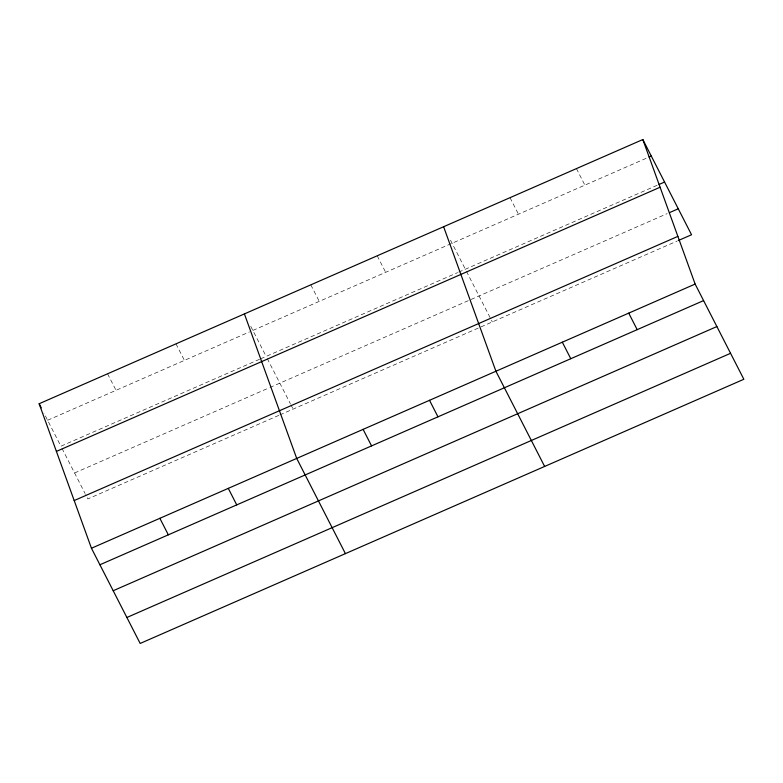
<?xml version="1.0" encoding="UTF-8"?>
<svg xmlns="http://www.w3.org/2000/svg" width="783" height="783" viewBox="0 0 783 783"><rect width="100%" height="100%" fill="white"/><g stroke="black" fill="none" stroke-linecap="round" stroke-linejoin="round"><path stroke-width="0.59" stroke-dasharray="3.92 2.94" d="M47.606 420.256L249.542 331.884M252.86 330.436L647.972 157.53M259.525 359.299L60.888 446.222L43.907 413.023M260.622 358.81L457.615 272.611M458.721 272.122L657.935 184.945M74.581 472.971L268.794 387.976M269.9 387.497L667.194 213.632M278.768 415.391L87.862 498.928L85.65 494.602M279.874 414.902L677.158 241.047M576.425 168.609L584.881 185.14M510.027 197.678L518.473 214.199M450.489 240.156L465.356 269.215M466.453 271.358L492.331 321.93M377.21 255.796L385.667 272.318M310.812 284.855L319.258 301.377M250.746 326.305L266.142 356.392M267.238 358.536L290.346 403.695M290.904 404.782L293.116 409.108M175.989 343.854L184.436 360.376M107.565 373.794L116.021 390.316M61.984 448.356L85.093 493.525"/><path stroke-width="1.17" d="M642.833 139.55L695.138 284.072L743.85 379.266L140.167 643.45L91.454 548.247L39.15 403.734L642.833 139.55L691.546 234.753L678.264 240.567M649.078 157.04L651.29 156.081M659.041 184.465L664.571 182.038M56.405 451.419L660.089 187.245M669.406 212.663L678.264 208.787M74.189 500.562L677.872 236.378M91.454 548.247L695.138 284.072M99.911 564.768L703.594 300.594M113.192 590.734L716.876 326.56M126.885 617.484L730.568 353.309M628.729 313.131L637.186 329.653M562.321 342.191L570.778 358.712M544.635 466.443L495.923 371.25L443.618 226.737M429.515 400.309L437.971 416.83M363.106 429.368L371.563 445.889M345.42 553.63L296.708 458.427L244.404 313.914M228.284 488.367L236.74 504.888M159.869 518.307L168.325 534.828M39.15 403.734L41.264 407.865"/></g></svg>
